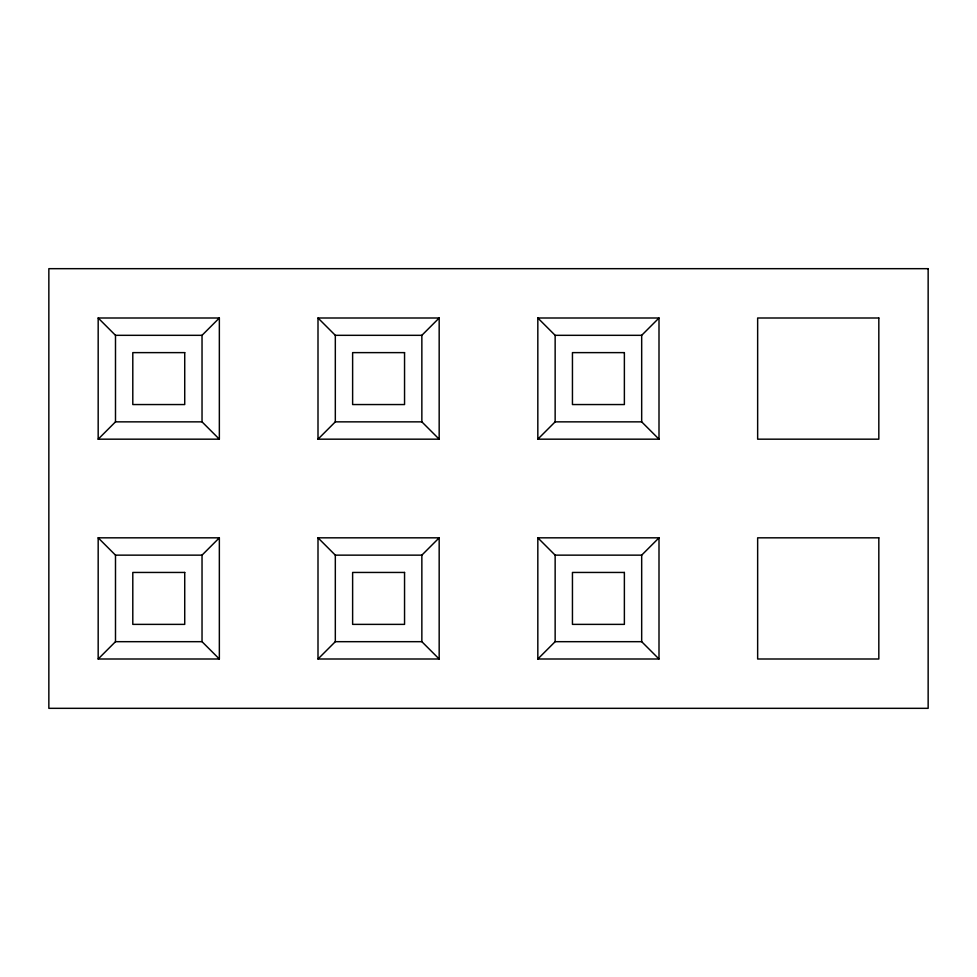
<?xml version="1.0" encoding="UTF-8"?>
<svg xmlns="http://www.w3.org/2000/svg" width="977" height="977" viewBox="0 0 977 977"><rect width="100%" height="100%" fill="white"/><g stroke="black" fill="none" stroke-linecap="round" stroke-linejoin="round"><path stroke-width="1.47" d="M98.176 439.174L115.494 421.856L202.031 421.856L219.349 439.174L219.349 318.001L98.176 318.001L98.176 439.174L219.349 439.174M202.031 421.856L202.031 335.319L219.349 318.001M98.176 658.999L115.494 641.681L202.031 641.681L219.349 658.999L219.349 537.826L98.176 537.826L98.176 658.999L219.349 658.999M202.031 641.681L202.031 555.144L219.349 537.826M318.001 439.174L335.319 421.856L421.856 421.856L439.174 439.174L318.001 439.174L318.001 318.001L439.174 318.001L439.174 439.174M421.856 421.856L421.856 335.319L439.174 318.001M318.001 658.999L335.319 641.681L421.856 641.681L439.174 658.999L318.001 658.999L318.001 537.826L439.174 537.826L439.174 658.999M421.856 641.681L421.856 555.144L439.174 537.826M537.826 439.174L555.144 421.856L641.681 421.856L658.999 439.174L537.826 439.174L537.826 318.001L658.999 318.001L658.999 439.174M641.681 421.856L641.681 335.319L658.999 318.001M537.826 658.999L555.144 641.681L641.681 641.681L658.999 658.999L537.826 658.999L537.826 537.826L658.999 537.826L658.999 658.999M537.826 537.826L555.144 555.144L641.681 555.144L658.999 537.826M98.176 318.001L115.494 335.319L202.031 335.319M318.001 318.001L335.319 335.319L421.856 335.319M537.826 318.001L555.144 335.319L641.681 335.319M98.176 537.826L115.494 555.144L202.031 555.144M318.001 537.826L335.319 555.144L421.856 555.144M641.681 555.144L641.681 641.681M555.144 335.319L555.144 421.856M555.144 555.144L555.144 641.681M335.319 335.319L335.319 421.856M335.319 555.144L335.319 641.681M115.494 335.319L115.494 421.856M115.494 555.144L115.494 641.681M928.15 268.675L48.85 268.675L48.85 708.325L928.15 708.325L928.15 268.675M878.824 318.001L757.651 318.001L757.651 439.174L878.824 439.174L878.824 318.001M184.726 352.624L132.799 352.624L132.799 404.551L184.726 404.551L184.726 352.624M404.551 352.624L352.624 352.624L352.624 404.551L404.551 404.551L404.551 352.624M624.376 352.624L572.449 352.624L572.449 404.551L624.376 404.551L624.376 352.624M878.824 537.826L757.651 537.826L757.651 658.999L878.824 658.999L878.824 537.826M184.726 572.449L132.799 572.449L132.799 624.376L184.726 624.376L184.726 572.449M404.551 572.449L352.624 572.449L352.624 624.376L404.551 624.376L404.551 572.449M624.376 572.449L572.449 572.449L572.449 624.376L624.376 624.376L624.376 572.449"/></g></svg>
